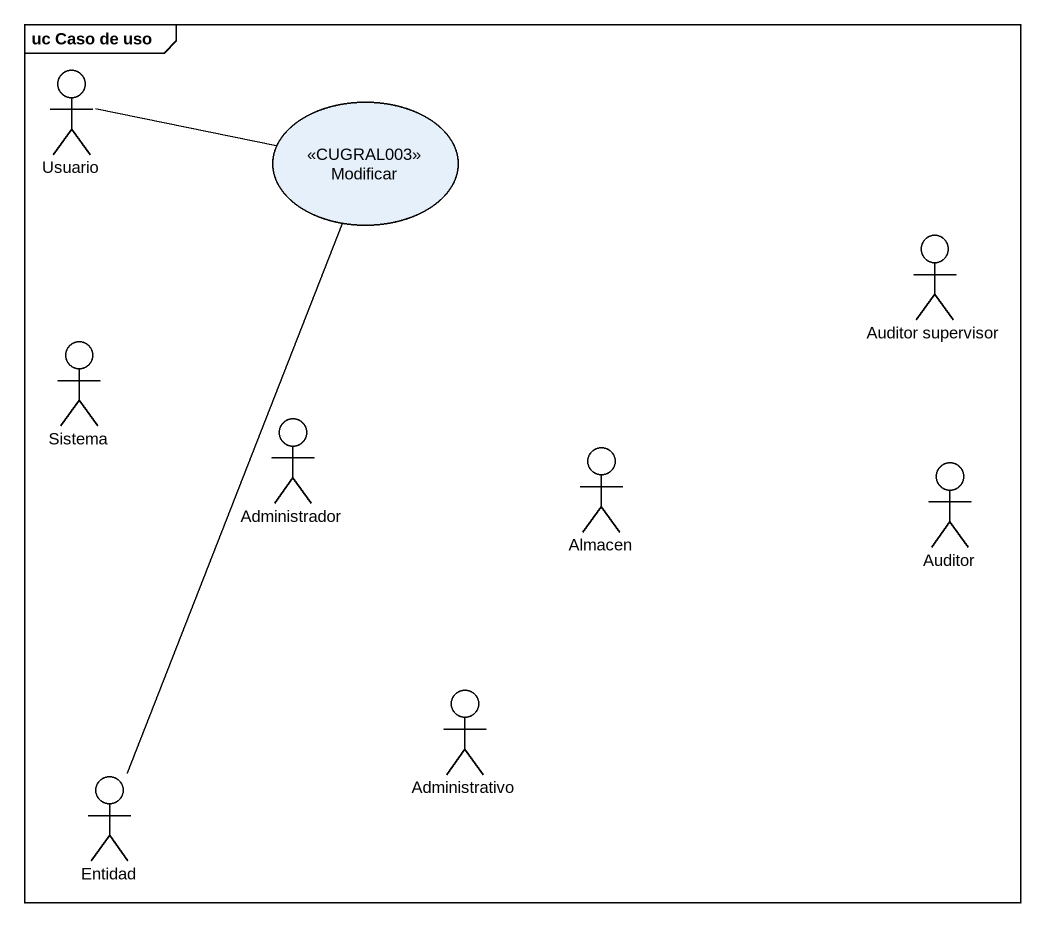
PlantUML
@startuml
mainframe uc Caso de uso
actor Usuario
usecase Modificar <<CUGRAL003>>
actor "Auditor supervisor" as Auditor_supervisor
actor Sistema
actor Administrador
actor Almacen
actor Auditor
actor Administrativo
actor Entidad
Usuario -right- Modificar
Entidad -up- Modificar
@enduml
